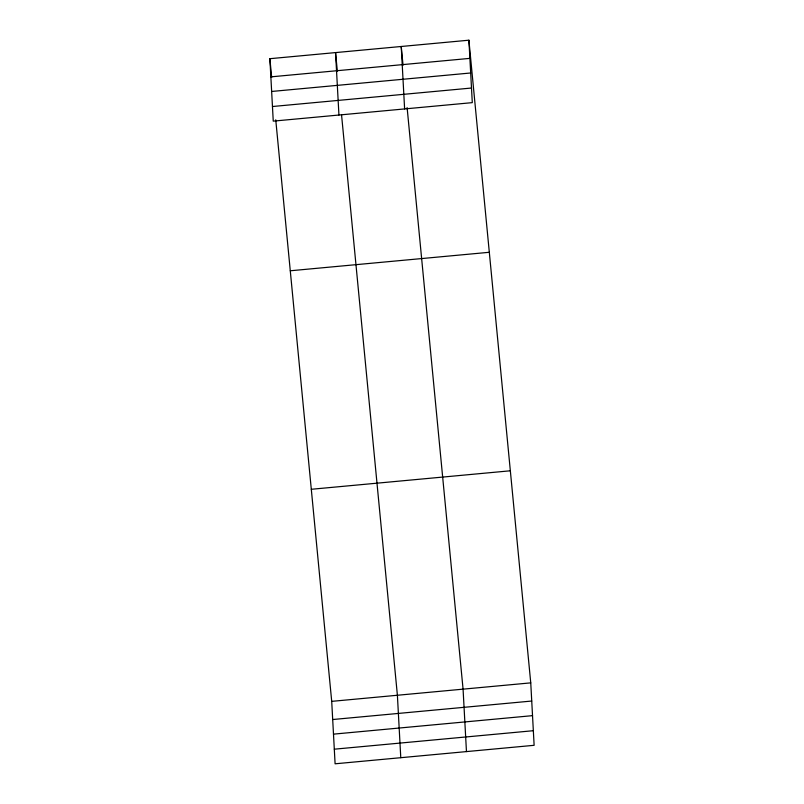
<?xml version="1.0" encoding="UTF-8"?>
<svg xmlns="http://www.w3.org/2000/svg" width="804" height="804" viewBox="0 0 804 804"><rect width="100%" height="100%" fill="white"/><g stroke="black" fill="none" stroke-linecap="round" stroke-linejoin="round"><path stroke-width="1.21" d="M468.903 40.2L472.29 102.641L273.249 121.133L269.873 58.692L468.903 40.2L530.751 682.867L534.127 745.308L335.097 763.8L331.71 701.359L275.752 119.816M270.858 76.862L469.888 58.37M271.651 91.465L470.682 72.983M272.466 106.52L471.496 88.028M290.284 270.777L489.314 252.285M311.309 489.284L510.339 470.792M331.71 701.359L530.751 682.867M332.695 719.53L531.725 701.038M333.489 734.142L532.519 715.65M334.303 749.187L533.333 730.705M403.035 65.204L401.236 46.491L404.613 108.922M407.115 107.615L463.074 689.159L466.461 751.599M337.358 71.305L335.549 52.592L338.936 115.022M341.559 114.962L397.397 695.259L400.774 757.7M269.873 58.692L271.672 77.405"/></g></svg>
